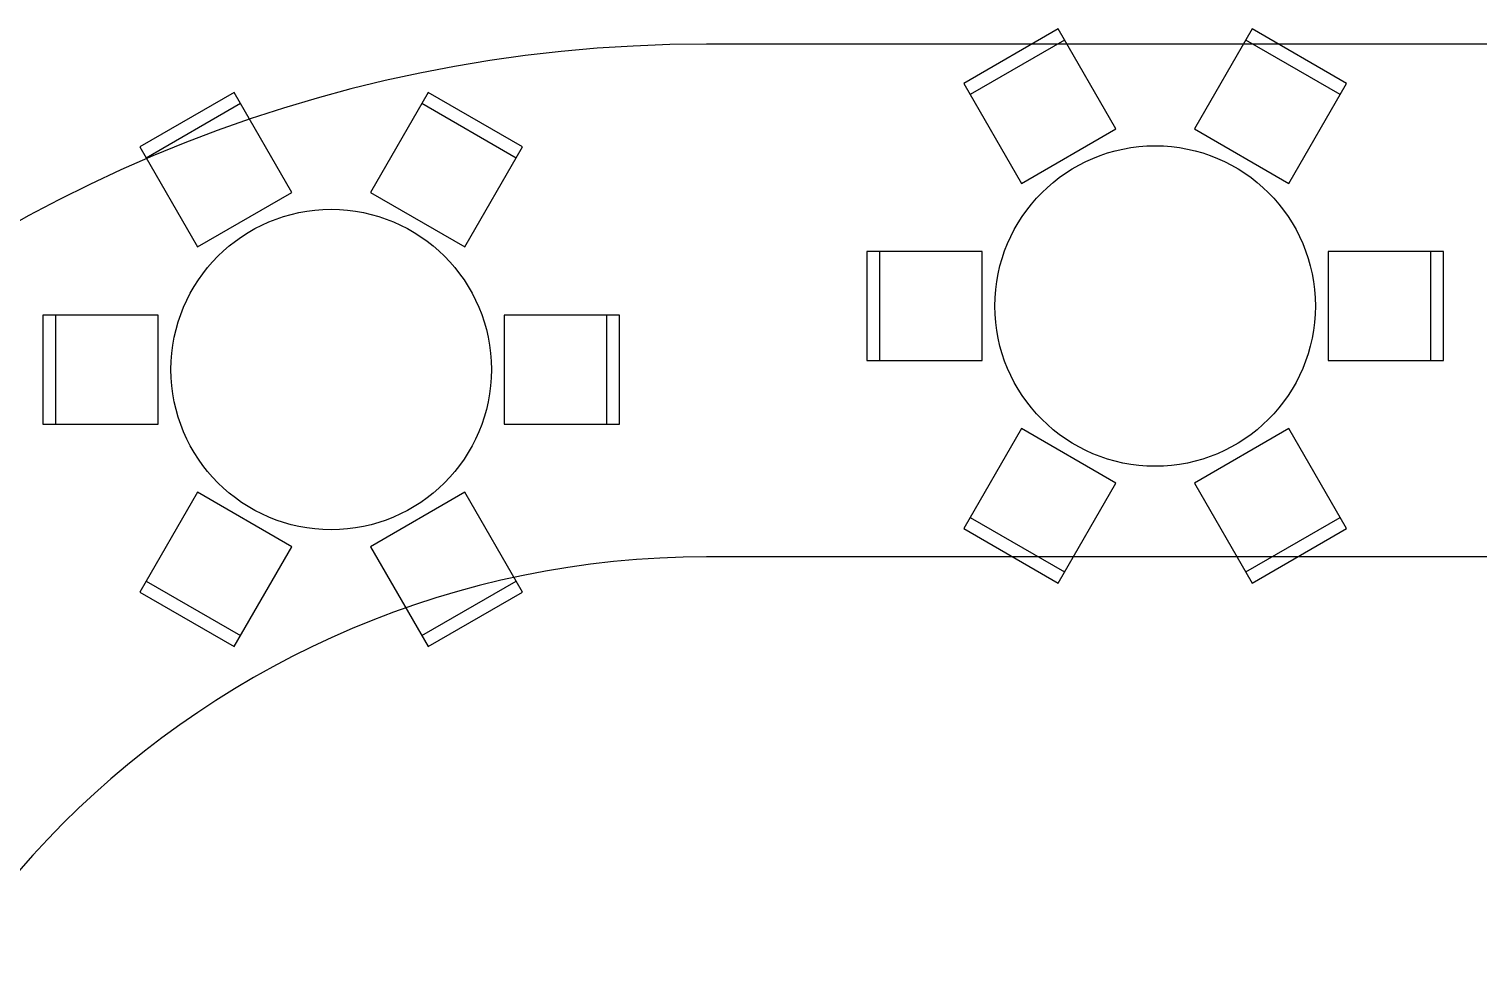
# Model space of a CAD drawing. Header units: millimetres. Extents: x 496 to 139339, y -41630 to 84383.
# Drawn here: x 30842 to 36494, y -34002 to -30391 of the extents above; entities that cross this region are included whole.
import ezdxf

# ---------------------------------------------------------------- set-up
doc = ezdxf.new("R2010")
doc.units = ezdxf.units.MM
doc.layers.add('2. Мебель', color=114, linetype='Continuous')
doc.layers.add('территория', color=74, linetype='Continuous', lineweight=25)

# ---------------------------------------------------------------- blocks, each defined once
blk = doc.blocks.new('Стол 66')
at = {"layer": '2. Мебель'}
for p, q in [((4779.1, 22733), (4411, 22520.5)), ((5004.1, 22343.3), (4779.1, 22733)), ((5536, 22733), (5311, 22343.3)), ((5904.1, 22520.5), (5536, 22733)), ((4804.1, 22689.7), (4436, 22477.2)), ((5879.1, 22477.2), (5511, 22689.7)), ((4411, 22520.5), (4636, 22130.8)), ((5679.1, 22130.8), (5904.1, 22520.5)), ((4636, 22130.8), (5004.1, 22343.3)), ((5311, 22343.3), (5679.1, 22130.8)), ((4482.5, 21865), (4032.5, 21865)), ((4032.5, 21865), (4032.5, 21440)), ((4082.5, 21865), (4082.5, 21440)), ((4482.5, 21440), (4482.5, 21865)), ((6282.5, 21865), (5832.5, 21865)), ((5832.5, 21865), (5832.5, 21440)), ((6232.5, 21440), (6232.5, 21865)), ((6282.5, 21440), (6282.5, 21865)), ((4032.5, 21440), (4482.5, 21440)), ((5832.5, 21440), (6282.5, 21440)), ((4636, 21174.2), (4411, 20784.4)), ((5004.1, 20961.7), (4636, 21174.2)), ((5679.1, 21174.2), (5311, 20961.7)), ((5904.1, 20784.4), (5679.1, 21174.2)), ((4779.1, 20571.9), (5004.1, 20961.7)), ((5311, 20961.7), (5536, 20571.9)), ((4436, 20827.7), (4804.1, 20615.2)), ((5511, 20615.2), (5879.1, 20827.7)), ((4411, 20784.4), (4779.1, 20571.9)), ((5536, 20571.9), (5904.1, 20784.4))]:
    blk.add_line(p, q, dxfattribs=at)
blk.add_circle((5157.5, 21652.5), 625, dxfattribs=at)

msp = doc.modelspace()

# ---------------------------------------------------------------- linework, layer by layer
at = {"layer": 'территория'}
for points in [[(36985, -30449.7), (33485, -30449.7)], [(36735, -32449.7), (33485, -32449.7)]]:
    msp.add_lwpolyline(points, dxfattribs=at)
for radius in [5550, 3550]:
    msp.add_arc((33485, -35999.7), radius, 90, 270, dxfattribs=at)

# ---------------------------------------------------------------- block references
at = {"layer": '2. Мебель'}
for p in [(30077.5, -53123.5), (26863.5, -53371.3)]:
    msp.add_blockref('Стол 66', p, dxfattribs=at)

doc.saveas('drawing.dxf')
